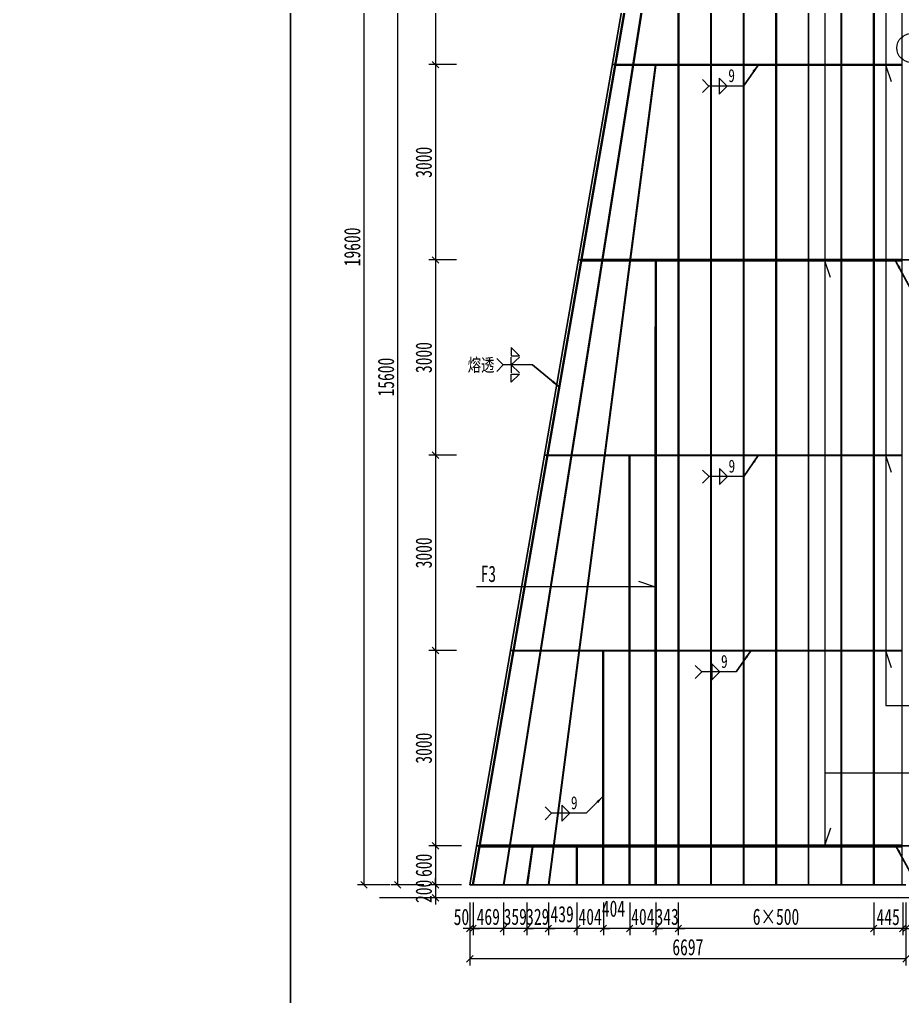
# Model space of a CAD drawing. Header units: millimetres. Extents: x 44597 to 300567, y -113054 to 73044.
# Drawn here: x 213905 to 227461, y -87033 to -72025 of the extents above; entities that cross this region are included whole.
import ezdxf
from ezdxf.enums import TextEntityAlignment as Align

# ---------------------------------------------------------------- set-up
doc = ezdxf.new("R2010")
doc.units = ezdxf.units.MM
doc.linetypes.add('CENTER2', pattern=[28.575, 19.05, -3.175, 3.175, -3.175])
doc.layers.get('Defpoints').update_dxf_attribs({"color": 8})
for name, color, linetype, lineweight in [('Dim', 4, 'Continuous', 15), ('中心线', 2, 'CENTER2', 15), ('文字', 7, 'Continuous', 15), ('细实线', 4, 'Continuous', 15), ('钢板粗线', 1, 'Continuous', 25)]:
    doc.layers.add(name, color=color, linetype=linetype, lineweight=lineweight)
doc.layers.add('Text', color=4, linetype='Continuous')
doc.styles.add('111', font='', dxfattribs={"width": 0.7})
doc.styles.add('BM_Dim', font='', dxfattribs={"width": 0.85})
doc.styles.add('SMEDI', font='', dxfattribs={"width": 0.75})
doc.styles.get("Standard").update_dxf_attribs({"font": ''})
doc.styles.get('111').set_extended_font_data('仿宋_GB2312')
doc.styles.get('BM_Dim').set_extended_font_data('仿宋_GB2312')
doc.styles.get('SMEDI').set_extended_font_data('仿宋_GB2312')
doc.styles.get('Standard').set_extended_font_data('仿宋_GB2312')
doc.dimstyles.new('200', dxfattribs={"dimscale": 0, "dimtxt": 2.5, "dimasz": 1, "dimexe": 1, "dimexo": 1, "dimgap": 0.6, "dimtad": 1, "dimdec": 0, "dimdsep": 46, "dimtxsty": '111', "dimblk": 'OBLIQUE', "dimcen": 0, "dimclrd": 4, "dimclre": 4, "dimclrt": 4, "dimadec": 1, "dimazin": 2, "dimtfac": 1, "dimtdec": 0, "dimtix": 1, "dimtmove": 2, "dimatfit": 3, "dimfxl": 4, "dimfxlon": 1, "dimtolj": 1, "dimlwd": -1, "dimlwe": -1, "dimarcsym": 0})
doc.dimstyles.new('MSteel_1.0_1.0', dxfattribs={"dimtxt": 3, "dimasz": 1.2, "dimexe": 1, "dimexo": 1, "dimgap": 1, "dimtad": 3, "dimtoh": 1, "dimdec": 0, "dimzin": 0, "dimdsep": 46, "dimtxsty": 'Standard', "dimblk": 'ARCHTICK', "dimcen": 0.09, "dimclrd": 3, "dimclre": 3, "dimadec": 0, "dimazin": 0, "dimtfac": 1, "dimtdec": 4, "dimtofl": 0, "dimtmove": 0, "dimatfit": 3, "dimfxl": 1, "dimtolj": 1, "dimtzin": 0, "dimarcsym": 0})

# ---------------------------------------------------------------- blocks, each defined once
blk = doc.blocks.new('_Oblique')
at = {"color": 0, "linetype": 'ByBlock', "lineweight": -2}
blk.add_line((-0.5, -0.5), (0.5, 0.5), dxfattribs=at)
blk = doc.blocks.new('*D2738')
at = {"layer": 'Defpoints', "color": 0, "transparency": 16777216}
for p in [(220713, -69718), (220291, -72718), (220713, -72718)]:
    blk.add_point(p, dxfattribs=at)
at = {"layer": '细实线', "color": 4, "transparency": 16777216}
for p, q in [((220613, -69718), (220191, -69718)), ((220291, -69718), (220291, -72718)), ((220613, -72718), (220191, -72718))]:
    blk.add_line(p, q, dxfattribs=at)
at = {"layer": '细实线', "color": 4, "transparency": 16777216, "xscale": 99.99999999999999, "yscale": 99.99999999999999, "zscale": 99.99999999999999}
for p, rotation in [((220291, -69718), 90), ((220291, -72718), 270)]:
    blk.add_blockref('_Oblique', p, dxfattribs=dict(at, rotation=rotation))
at = {"layer": '细实线', "color": 4, "transparency": 16777216, "insert": (220112, -71218), "char_height": 250, "attachment_point": 5, "rotation": 90, "style": '111'}
blk.add_mtext('\\A1;3000', dxfattribs=at)
blk = doc.blocks.new('*D2739')
at = {"layer": 'Defpoints', "color": 0, "transparency": 16777216}
for p in [(220713, -72718), (220291, -75718), (220713, -75718)]:
    blk.add_point(p, dxfattribs=at)
at = {"layer": '细实线', "color": 4, "transparency": 16777216}
for p, q in [((220613, -72718), (220191, -72718)), ((220291, -72718), (220291, -75718)), ((220613, -75718), (220191, -75718))]:
    blk.add_line(p, q, dxfattribs=at)
at = {"layer": '细实线', "color": 4, "transparency": 16777216, "xscale": 99.99999999999999, "yscale": 99.99999999999999, "zscale": 99.99999999999999}
for p, rotation in [((220291, -72718), 90), ((220291, -75718), 270)]:
    blk.add_blockref('_Oblique', p, dxfattribs=dict(at, rotation=rotation))
at = {"layer": '细实线', "color": 4, "transparency": 16777216, "insert": (220112, -74218), "char_height": 250, "attachment_point": 5, "rotation": 90, "style": '111'}
blk.add_mtext('\\A1;3000', dxfattribs=at)
blk = doc.blocks.new('*D2740')
at = {"layer": 'Defpoints', "color": 0, "transparency": 16777216}
for p in [(220713, -75718), (220291, -78718), (220713, -78718)]:
    blk.add_point(p, dxfattribs=at)
at = {"layer": '细实线', "color": 4, "transparency": 16777216}
for p, q in [((220613, -75718), (220191, -75718)), ((220291, -75718), (220291, -78718)), ((220613, -78718), (220191, -78718))]:
    blk.add_line(p, q, dxfattribs=at)
at = {"layer": '细实线', "color": 4, "transparency": 16777216, "xscale": 99.99999999999999, "yscale": 99.99999999999999, "zscale": 99.99999999999999}
for p, rotation in [((220291, -75718), 90), ((220291, -78718), 270)]:
    blk.add_blockref('_Oblique', p, dxfattribs=dict(at, rotation=rotation))
at = {"layer": '细实线', "color": 4, "transparency": 16777216, "insert": (220112, -77218), "char_height": 250, "attachment_point": 5, "rotation": 90, "style": '111'}
blk.add_mtext('\\A1;3000', dxfattribs=at)
blk = doc.blocks.new('*D2741')
at = {"layer": 'Defpoints', "color": 0, "transparency": 16777216}
for p in [(220713, -78718), (220291, -81718), (220713, -81718)]:
    blk.add_point(p, dxfattribs=at)
at = {"layer": '细实线', "color": 4, "transparency": 16777216}
for p, q in [((220613, -78718), (220191, -78718)), ((220291, -78718), (220291, -81718)), ((220613, -81718), (220191, -81718))]:
    blk.add_line(p, q, dxfattribs=at)
at = {"layer": '细实线', "color": 4, "transparency": 16777216, "xscale": 99.99999999999999, "yscale": 99.99999999999999, "zscale": 99.99999999999999}
for p, rotation in [((220291, -78718), 90), ((220291, -81718), 270)]:
    blk.add_blockref('_Oblique', p, dxfattribs=dict(at, rotation=rotation))
at = {"layer": '细实线', "color": 4, "transparency": 16777216, "insert": (220112, -80218), "char_height": 250, "attachment_point": 5, "rotation": 90, "style": '111'}
blk.add_mtext('\\A1;3000', dxfattribs=at)
blk = doc.blocks.new('*D2742')
at = {"layer": 'Defpoints', "color": 0, "transparency": 16777216}
for p in [(220713, -81718), (220291, -84718), (220713, -84718)]:
    blk.add_point(p, dxfattribs=at)
at = {"layer": '细实线', "color": 4, "transparency": 16777216}
for p, q in [((220613, -81718), (220191, -81718)), ((220291, -81718), (220291, -84718)), ((220613, -84718), (220191, -84718))]:
    blk.add_line(p, q, dxfattribs=at)
at = {"layer": '细实线', "color": 4, "transparency": 16777216, "xscale": 99.99999999999999, "yscale": 99.99999999999999, "zscale": 99.99999999999999}
for p, rotation in [((220291, -81718), 90), ((220291, -84718), 270)]:
    blk.add_blockref('_Oblique', p, dxfattribs=dict(at, rotation=rotation))
at = {"layer": '细实线', "color": 4, "transparency": 16777216, "insert": (220112, -83218), "char_height": 250, "attachment_point": 5, "rotation": 90, "style": '111'}
blk.add_mtext('\\A1;3000', dxfattribs=at)
blk = doc.blocks.new('*D2743')
at = {"layer": 'Defpoints', "color": 0, "transparency": 16777216}
for p in [(220817, -84718), (220291, -85318), (220818, -85318)]:
    blk.add_point(p, dxfattribs=at)
at = {"layer": '细实线', "color": 4, "transparency": 16777216}
for p, q in [((220691, -84718), (220191, -84718)), ((220291, -84718), (220291, -85318)), ((220691, -85318), (220191, -85318))]:
    blk.add_line(p, q, dxfattribs=at)
at = {"layer": '细实线', "color": 4, "transparency": 16777216, "xscale": 99.99999999999999, "yscale": 99.99999999999999, "zscale": 99.99999999999999}
for p, rotation in [((220291, -84718), 90), ((220291, -85318), 270)]:
    blk.add_blockref('_Oblique', p, dxfattribs=dict(at, rotation=rotation))
at = {"layer": '细实线', "color": 4, "transparency": 16777216, "insert": (220112, -85018), "char_height": 250, "attachment_point": 5, "rotation": 90, "style": '111'}
blk.add_mtext('\\A1;600', dxfattribs=at)
blk = doc.blocks.new('*D2744')
at = {"layer": 'Defpoints', "color": 0, "transparency": 16777216}
for p in [(220441, -65718), (219193, -85318), (220441, -85318)]:
    blk.add_point(p, dxfattribs=at)
at = {"layer": '细实线', "color": 4, "transparency": 16777216}
for p, q in [((219593, -65718), (219093, -65718)), ((219193, -65718), (219193, -85318)), ((219593, -85318), (219093, -85318))]:
    blk.add_line(p, q, dxfattribs=at)
at = {"layer": '细实线', "color": 4, "transparency": 16777216, "xscale": 99.99999999999999, "yscale": 99.99999999999999, "zscale": 99.99999999999999}
for p, rotation in [((219193, -65718), 90), ((219193, -85318), 270)]:
    blk.add_blockref('_Oblique', p, dxfattribs=dict(at, rotation=rotation))
at = {"layer": '细实线', "color": 4, "transparency": 16777216, "insert": (219014, -75518), "char_height": 250, "attachment_point": 5, "rotation": 90, "style": '111'}
blk.add_mtext('\\A1;19600', dxfattribs=at)
blk = doc.blocks.new('_ArchTick')
at = {"color": 0, "linetype": 'ByBlock', "const_width": 0.15}
blk.add_lwpolyline([(-0.5, -0.5), (0.5, 0.5)], dxfattribs=at)
blk = doc.blocks.new('角焊缝1')
at = {"layer": 'Dim'}
blk.add_line((-3101.17, 370.22), (-3106.48, 370.22), dxfattribs=at)
blk.add_lwpolyline([(-3107.48, 369.22), (-3106.48, 370.22), (-3107.48, 371.22)], dxfattribs=at)
blk.add_lwpolyline([(-3104.91, 371.45), (-3104.91, 368.99), (-3103.68, 370.22)], close=True, dxfattribs=at)
blk = doc.blocks.new('全融透2')
at = {"layer": 'Dim'}
blk.add_line((0, 0), (-4.48, 0), dxfattribs=at)
for points in [[(-3.23, 2.65), (-3.23, 1.41), (-2, 1.41)], [(-3.23, -2.65), (-3.23, -1.41), (-2, -1.41)]]:
    blk.add_lwpolyline(points, close=True, dxfattribs=at)
for points in [[(-5.48, 1), (-4.48, 0), (-5.48, -1)], [(-2, 1.21), (-3.23, 0), (-3.23, 1.21)], [(-2, -1.21), (-3.23, 0), (-3.23, -1.21)]]:
    blk.add_lwpolyline(points, dxfattribs=at)
at = {"layer": 'Text', "style": 'SMEDI', "width": 0.75}
blk.add_text('熔透', height=2, dxfattribs=at).set_placement((-9.92, 0), align=Align.MIDDLE_LEFT)
blk = doc.blocks.new('*D2763')
at = {"layer": 'Defpoints', "color": 0, "transparency": 16777216}
for p in [(227020, -85292), (227465, -85292), (227020, -85989)]:
    blk.add_point(p, dxfattribs=at)
at = {"layer": '细实线', "color": 4, "transparency": 16777216}
for p, q in [((227020, -85589), (227020, -86089)), ((227465, -85589), (227465, -86089)), ((227465, -85989), (227020, -85989))]:
    blk.add_line(p, q, dxfattribs=at)
at = {"layer": '细实线', "color": 4, "transparency": 16777216, "xscale": 99.99999999999999, "yscale": 99.99999999999999, "zscale": 99.99999999999999, "rotation": 180}
blk.add_blockref('_Oblique', (227020, -85989), dxfattribs=at)
at = {"layer": '细实线', "color": 4, "transparency": 16777216, "xscale": 99.99999999999999, "yscale": 99.99999999999999, "zscale": 99.99999999999999}
blk.add_blockref('_Oblique', (227465, -85989), dxfattribs=at)
at = {"layer": '细实线', "color": 4, "transparency": 16777216, "insert": (227242, -85813), "char_height": 250, "attachment_point": 5, "style": '111'}
blk.add_mtext('\\A1;445', dxfattribs=at)
blk = doc.blocks.new('*D2764')
at = {"layer": 'Defpoints', "color": 0, "transparency": 16777216}
for p in [(224020, -85292), (227020, -85292), (224020, -85989)]:
    blk.add_point(p, dxfattribs=at)
at = {"layer": '细实线', "color": 4, "transparency": 16777216}
for p, q in [((224020, -85589), (224020, -86089)), ((227020, -85589), (227020, -86089)), ((227020, -85989), (224020, -85989))]:
    blk.add_line(p, q, dxfattribs=at)
at = {"layer": '细实线', "color": 4, "transparency": 16777216, "xscale": 99.99999999999999, "yscale": 99.99999999999999, "zscale": 99.99999999999999, "rotation": 180}
blk.add_blockref('_Oblique', (224020, -85989), dxfattribs=at)
at = {"layer": '细实线', "color": 4, "transparency": 16777216, "xscale": 99.99999999999999, "yscale": 99.99999999999999, "zscale": 99.99999999999999}
blk.add_blockref('_Oblique', (227020, -85989), dxfattribs=at)
at = {"layer": '细实线', "color": 4, "transparency": 16777216, "insert": (225520, -85810), "char_height": 250, "attachment_point": 5, "style": '111'}
blk.add_mtext('\\A1;6×500', dxfattribs=at)
blk = doc.blocks.new('*D2765')
at = {"layer": 'Defpoints', "color": 0, "transparency": 16777216}
for p in [(223677, -85287), (224020, -85292), (223677, -85989)]:
    blk.add_point(p, dxfattribs=at)
at = {"layer": '细实线', "color": 4, "transparency": 16777216}
for p, q in [((223677, -85589), (223677, -86089)), ((224020, -85589), (224020, -86089)), ((223677, -85989), (223577, -85989)), ((224020, -85989), (223677, -85989)), ((224020, -85989), (224120, -85989))]:
    blk.add_line(p, q, dxfattribs=at)
at = {"layer": '细实线', "color": 4, "transparency": 16777216, "xscale": 99.99999999999999, "yscale": 99.99999999999999, "zscale": 99.99999999999999}
blk.add_blockref('_Oblique', (223677, -85989), dxfattribs=at)
at = {"layer": '细实线', "color": 4, "transparency": 16777216, "xscale": 99.99999999999999, "yscale": 99.99999999999999, "zscale": 99.99999999999999, "rotation": 180}
blk.add_blockref('_Oblique', (224020, -85989), dxfattribs=at)
at = {"layer": '细实线', "color": 4, "transparency": 16777216, "insert": (223848, -85810), "char_height": 250, "attachment_point": 5, "style": '111'}
blk.add_mtext('\\A1;343', dxfattribs=at)
blk = doc.blocks.new('*D2766')
at = {"layer": 'Defpoints', "color": 0, "transparency": 16777216}
for p in [(220818, -85406), (227515, -85968), (220818, -86456)]:
    blk.add_point(p, dxfattribs=at)
at = {"layer": '细实线', "color": 4, "transparency": 16777216}
for p, q in [((220818, -86056), (220818, -86556)), ((227515, -86068), (227515, -86556)), ((227515, -86456), (220818, -86456))]:
    blk.add_line(p, q, dxfattribs=at)
at = {"layer": '细实线', "color": 4, "transparency": 16777216, "xscale": 99.99999999999999, "yscale": 99.99999999999999, "zscale": 99.99999999999999, "rotation": 180}
blk.add_blockref('_Oblique', (220818, -86456), dxfattribs=at)
at = {"layer": '细实线', "color": 4, "transparency": 16777216, "xscale": 99.99999999999999, "yscale": 99.99999999999999, "zscale": 99.99999999999999}
blk.add_blockref('_Oblique', (227515, -86456), dxfattribs=at)
at = {"layer": '细实线', "color": 4, "transparency": 16777216, "insert": (224166, -86277), "char_height": 250, "attachment_point": 5, "style": '111'}
blk.add_mtext('\\A1;6697', dxfattribs=at)
blk = doc.blocks.new('*D2767')
at = {"layer": 'Defpoints', "color": 0, "transparency": 16777216}
for p in [(227465, -85292), (227515, -85292), (227465, -85989)]:
    blk.add_point(p, dxfattribs=at)
at = {"layer": '细实线', "color": 4, "transparency": 16777216}
for p, q in [((227465, -85589), (227465, -86089)), ((227515, -85589), (227515, -86089)), ((227465, -85989), (227365, -85989)), ((227515, -85989), (227465, -85989)), ((227515, -85989), (227615, -85989))]:
    blk.add_line(p, q, dxfattribs=at)
at = {"layer": '细实线', "color": 4, "transparency": 16777216, "xscale": 99.99999999999999, "yscale": 99.99999999999999, "zscale": 99.99999999999999}
blk.add_blockref('_Oblique', (227465, -85989), dxfattribs=at)
at = {"layer": '细实线', "color": 4, "transparency": 16777216, "xscale": 99.99999999999999, "yscale": 99.99999999999999, "zscale": 99.99999999999999, "rotation": 180}
blk.add_blockref('_Oblique', (227515, -85989), dxfattribs=at)
at = {"layer": '细实线', "color": 4, "transparency": 16777216, "insert": (227673, -85811), "char_height": 250, "attachment_point": 5, "style": '111'}
blk.add_mtext('\\A1;50', dxfattribs=at)
blk = doc.blocks.new('*D2768')
at = {"layer": 'Defpoints', "color": 0, "transparency": 16777216}
for p in [(220818, -85406), (220868, -85406), (220818, -85989)]:
    blk.add_point(p, dxfattribs=at)
at = {"layer": '细实线', "color": 4, "transparency": 16777216}
for p, q in [((220818, -85589), (220818, -86089)), ((220868, -85589), (220868, -86089)), ((220818, -85989), (220718, -85989)), ((220868, -85989), (220818, -85989)), ((220868, -85989), (220968, -85989))]:
    blk.add_line(p, q, dxfattribs=at)
at = {"layer": '细实线', "color": 4, "transparency": 16777216, "xscale": 99.99999999999999, "yscale": 99.99999999999999, "zscale": 99.99999999999999}
blk.add_blockref('_Oblique', (220818, -85989), dxfattribs=at)
at = {"layer": '细实线', "color": 4, "transparency": 16777216, "xscale": 99.99999999999999, "yscale": 99.99999999999999, "zscale": 99.99999999999999, "rotation": 180}
blk.add_blockref('_Oblique', (220868, -85989), dxfattribs=at)
at = {"layer": '细实线', "color": 4, "transparency": 16777216, "insert": (220690, -85812), "char_height": 250, "attachment_point": 5, "style": '111'}
blk.add_mtext('\\A1;50', dxfattribs=at)
blk = doc.blocks.new('*D2769')
at = {"layer": 'Defpoints', "color": 0, "transparency": 16777216}
for p in [(223273, -85292), (223677, -85287), (223273, -85989)]:
    blk.add_point(p, dxfattribs=at)
at = {"layer": '细实线', "color": 4, "transparency": 16777216}
for p, q in [((223273, -85589), (223273, -86089)), ((223677, -85589), (223677, -86089)), ((223273, -85989), (223173, -85989)), ((223677, -85989), (223273, -85989)), ((223677, -85989), (223777, -85989))]:
    blk.add_line(p, q, dxfattribs=at)
at = {"layer": '细实线', "color": 4, "transparency": 16777216, "xscale": 99.99999999999999, "yscale": 99.99999999999999, "zscale": 99.99999999999999}
blk.add_blockref('_Oblique', (223273, -85989), dxfattribs=at)
at = {"layer": '细实线', "color": 4, "transparency": 16777216, "xscale": 99.99999999999999, "yscale": 99.99999999999999, "zscale": 99.99999999999999, "rotation": 180}
blk.add_blockref('_Oblique', (223677, -85989), dxfattribs=at)
at = {"layer": '细实线', "color": 4, "transparency": 16777216, "insert": (223475, -85810), "char_height": 250, "attachment_point": 5, "style": '111'}
blk.add_mtext('\\A1;404', dxfattribs=at)
blk = doc.blocks.new('*D2770')
at = {"layer": 'Defpoints', "color": 0, "transparency": 16777216}
for p in [(222869, -85292), (223273, -85292), (222869, -85989)]:
    blk.add_point(p, dxfattribs=at)
at = {"layer": '细实线', "color": 4, "transparency": 16777216}
for p, q in [((222869, -85589), (222869, -86089)), ((223273, -85589), (223273, -86089)), ((223273, -85989), (222869, -85989))]:
    blk.add_line(p, q, dxfattribs=at)
at = {"layer": '细实线', "color": 4, "transparency": 16777216, "xscale": 99.99999999999999, "yscale": 99.99999999999999, "zscale": 99.99999999999999, "rotation": 180}
blk.add_blockref('_Oblique', (222869, -85989), dxfattribs=at)
at = {"layer": '细实线', "color": 4, "transparency": 16777216, "xscale": 99.99999999999999, "yscale": 99.99999999999999, "zscale": 99.99999999999999}
blk.add_blockref('_Oblique', (223273, -85989), dxfattribs=at)
at = {"layer": '细实线', "color": 4, "transparency": 16777216, "insert": (223024, -85685), "char_height": 250, "attachment_point": 5, "style": '111'}
blk.add_mtext('\\A1;404', dxfattribs=at)
blk = doc.blocks.new('*D2771')
at = {"layer": 'Defpoints', "color": 0, "transparency": 16777216}
for p in [(222464, -85292), (222869, -85292), (222464, -85989)]:
    blk.add_point(p, dxfattribs=at)
at = {"layer": '细实线', "color": 4, "transparency": 16777216}
for p, q in [((222464, -85589), (222464, -86089)), ((222869, -85589), (222869, -86089)), ((222464, -85989), (222364, -85989)), ((222869, -85989), (222464, -85989)), ((222869, -85989), (222969, -85989))]:
    blk.add_line(p, q, dxfattribs=at)
at = {"layer": '细实线', "color": 4, "transparency": 16777216, "xscale": 99.99999999999999, "yscale": 99.99999999999999, "zscale": 99.99999999999999}
blk.add_blockref('_Oblique', (222464, -85989), dxfattribs=at)
at = {"layer": '细实线', "color": 4, "transparency": 16777216, "xscale": 99.99999999999999, "yscale": 99.99999999999999, "zscale": 99.99999999999999, "rotation": 180}
blk.add_blockref('_Oblique', (222869, -85989), dxfattribs=at)
at = {"layer": '细实线', "color": 4, "transparency": 16777216, "insert": (222666, -85810), "char_height": 250, "attachment_point": 5, "style": '111'}
blk.add_mtext('\\A1;404', dxfattribs=at)
blk = doc.blocks.new('*D2772')
at = {"layer": 'Defpoints', "color": 0, "transparency": 16777216}
for p in [(222464, -85292), (222025, -85406), (222025, -85989)]:
    blk.add_point(p, dxfattribs=at)
at = {"layer": '细实线', "color": 4, "transparency": 16777216}
for p, q in [((222025, -85589), (222025, -86089)), ((222464, -85589), (222464, -86089)), ((222464, -85989), (222025, -85989))]:
    blk.add_line(p, q, dxfattribs=at)
at = {"layer": '细实线', "color": 4, "transparency": 16777216, "xscale": 99.99999999999999, "yscale": 99.99999999999999, "zscale": 99.99999999999999, "rotation": 180}
blk.add_blockref('_Oblique', (222025, -85989), dxfattribs=at)
at = {"layer": '细实线', "color": 4, "transparency": 16777216, "xscale": 99.99999999999999, "yscale": 99.99999999999999, "zscale": 99.99999999999999}
blk.add_blockref('_Oblique', (222464, -85989), dxfattribs=at)
at = {"layer": '细实线', "color": 4, "transparency": 16777216, "insert": (222236, -85770), "char_height": 250, "attachment_point": 5, "style": '111'}
blk.add_mtext('\\A1;439', dxfattribs=at)
blk = doc.blocks.new('*D2773')
at = {"layer": 'Defpoints', "color": 0, "transparency": 16777216}
for p in [(221696, -85406), (222025, -85406), (221696, -85989)]:
    blk.add_point(p, dxfattribs=at)
at = {"layer": '细实线', "color": 4, "transparency": 16777216}
for p, q in [((221696, -85589), (221696, -86089)), ((222025, -85589), (222025, -86089)), ((221696, -85989), (221596, -85989)), ((222025, -85989), (221696, -85989)), ((222025, -85989), (222125, -85989))]:
    blk.add_line(p, q, dxfattribs=at)
at = {"layer": '细实线', "color": 4, "transparency": 16777216, "xscale": 99.99999999999999, "yscale": 99.99999999999999, "zscale": 99.99999999999999}
blk.add_blockref('_Oblique', (221696, -85989), dxfattribs=at)
at = {"layer": '细实线', "color": 4, "transparency": 16777216, "xscale": 99.99999999999999, "yscale": 99.99999999999999, "zscale": 99.99999999999999, "rotation": 180}
blk.add_blockref('_Oblique', (222025, -85989), dxfattribs=at)
at = {"layer": '细实线', "color": 4, "transparency": 16777216, "insert": (221861, -85810), "char_height": 250, "attachment_point": 5, "style": '111'}
blk.add_mtext('\\A1;329', dxfattribs=at)
blk = doc.blocks.new('*D2774')
at = {"layer": 'Defpoints', "color": 0, "transparency": 16777216}
for p in [(221337, -85406), (221696, -85406), (221337, -85989)]:
    blk.add_point(p, dxfattribs=at)
at = {"layer": '细实线', "color": 4, "transparency": 16777216}
for p, q in [((221337, -85589), (221337, -86089)), ((221696, -85589), (221696, -86089)), ((221337, -85989), (221237, -85989)), ((221696, -85989), (221337, -85989)), ((221696, -85989), (221796, -85989))]:
    blk.add_line(p, q, dxfattribs=at)
at = {"layer": '细实线', "color": 4, "transparency": 16777216, "xscale": 99.99999999999999, "yscale": 99.99999999999999, "zscale": 99.99999999999999}
blk.add_blockref('_Oblique', (221337, -85989), dxfattribs=at)
at = {"layer": '细实线', "color": 4, "transparency": 16777216, "xscale": 99.99999999999999, "yscale": 99.99999999999999, "zscale": 99.99999999999999, "rotation": 180}
blk.add_blockref('_Oblique', (221696, -85989), dxfattribs=at)
at = {"layer": '细实线', "color": 4, "transparency": 16777216, "insert": (221516, -85810), "char_height": 250, "attachment_point": 5, "style": '111'}
blk.add_mtext('\\A1;359', dxfattribs=at)
blk = doc.blocks.new('*D2775')
at = {"layer": 'Defpoints', "color": 0, "transparency": 16777216}
for p in [(220868, -85406), (221337, -85406), (220868, -85989)]:
    blk.add_point(p, dxfattribs=at)
at = {"layer": '细实线', "color": 4, "transparency": 16777216}
for p, q in [((220868, -85589), (220868, -86089)), ((221337, -85589), (221337, -86089)), ((221337, -85989), (220868, -85989))]:
    blk.add_line(p, q, dxfattribs=at)
at = {"layer": '细实线', "color": 4, "transparency": 16777216, "xscale": 99.99999999999999, "yscale": 99.99999999999999, "zscale": 99.99999999999999, "rotation": 180}
blk.add_blockref('_Oblique', (220868, -85989), dxfattribs=at)
at = {"layer": '细实线', "color": 4, "transparency": 16777216, "xscale": 99.99999999999999, "yscale": 99.99999999999999, "zscale": 99.99999999999999}
blk.add_blockref('_Oblique', (221337, -85989), dxfattribs=at)
at = {"layer": '细实线', "color": 4, "transparency": 16777216, "insert": (221102, -85810), "char_height": 250, "attachment_point": 5, "style": '111'}
blk.add_mtext('\\A1;469', dxfattribs=at)
blk = doc.blocks.new('*D2777')
at = {"layer": 'Defpoints', "color": 0, "transparency": 16777216}
for p in [(219711, -69718), (223525, -69718), (220818, -85318)]:
    blk.add_point(p, dxfattribs=at)
at = {"layer": '细实线', "color": 4, "transparency": 16777216}
for p, q in [((220111, -69718), (219611, -69718)), ((219711, -85318), (219711, -69718)), ((220111, -85318), (219611, -85318))]:
    blk.add_line(p, q, dxfattribs=at)
at = {"layer": '细实线', "color": 4, "transparency": 16777216, "xscale": 99.99999999999999, "yscale": 99.99999999999999, "zscale": 99.99999999999999}
for p, rotation in [((219711, -69718), 90), ((219711, -85318), 270)]:
    blk.add_blockref('_Oblique', p, dxfattribs=dict(at, rotation=rotation))
at = {"layer": '细实线', "color": 4, "transparency": 16777216, "insert": (219532, -77518), "char_height": 250, "attachment_point": 5, "rotation": 90, "style": '111'}
blk.add_mtext('\\A1;15600', dxfattribs=at)
blk = doc.blocks.new('*D2780')
at = {"layer": 'Defpoints', "color": 0, "transparency": 16777216}
for p in [(220818, -85318), (220291, -85518), (220818, -85518)]:
    blk.add_point(p, dxfattribs=at)
at = {"layer": '细实线', "color": 4, "transparency": 16777216}
for p, q in [((220291, -85318), (220291, -85218)), ((220691, -85318), (220191, -85318)), ((220291, -85318), (220291, -85518)), ((220691, -85518), (220191, -85518)), ((220291, -85518), (220291, -85618))]:
    blk.add_line(p, q, dxfattribs=at)
at = {"layer": '细实线', "color": 4, "transparency": 16777216, "xscale": 99.99999999999999, "yscale": 99.99999999999999, "zscale": 99.99999999999999}
for p, rotation in [((220291, -85318), 270), ((220291, -85518), 90)]:
    blk.add_blockref('_Oblique', p, dxfattribs=dict(at, rotation=rotation))
at = {"layer": '细实线', "color": 4, "transparency": 16777216, "insert": (220112, -85418), "char_height": 250, "attachment_point": 5, "rotation": 90, "style": '111'}
blk.add_mtext('\\A1;200', dxfattribs=at)

msp = doc.modelspace()

# ---------------------------------------------------------------- linework, layer by layer
at = {"layer": 'Defpoints'}
for p, q in [((224019.8, -65718.2), (224019.8, -85318.2)), ((224519.8, -65718.2), (224519.8, -85318.2)), ((225019.8, -65718.2), (225019.8, -85318.2)), ((225519.8, -65718.2), (225519.8, -85318.2)), ((226019.8, -65718.2), (226019.8, -85318.2)), ((226519.8, -65718.2), (226519.8, -85318.2)), ((227019.8, -65718.2), (227019.8, -85318.2)), ((223797.3, -69718.2), (221336.7, -85318.2)), ((223671.9, -72718.2), (222025.3, -85318.2)), ((223004.2, -72718.2), (227457.8, -72718.2)), ((222483.6, -75718.2), (237403.6, -75718.2)), ((223676.7, -76746.3), (223676.7, -75718.2)), ((223676.7, -85318.2), (223676.7, -76746.3)), ((221963, -78718.2), (227457.8, -78718.2)), ((223272.6, -85318.2), (223272.6, -78718.2)), ((221442.5, -81718.2), (227457.8, -81718.2)), ((222868.5, -85318.2), (222868.5, -81718.2)), ((220921.9, -84718.2), (237403.6, -84718.2)), ((221783.2, -84718.2), (221695.9, -85318.2)), ((222464.4, -85318.2), (222464.4, -84718.2))]:
    msp.add_line(p, q, dxfattribs=at)
for points in [[(179566.6, -61894.1), (218066.6, -61894.1), (218066.6, -87474.1), (179566.6, -87474.1)], [(218066.6, -61894.1), (256566.6, -61894.1), (256566.6, -87474.1), (218066.6, -87474.1)]]:
    msp.add_lwpolyline(points, close=True, dxfattribs=at)
msp.add_lwpolyline([(220867.8, -85318.2), (223574.8, -69718.2), (223574.8, -65718.2)], dxfattribs=at)
at = {"layer": '中心线', "ltscale": 0.3}
msp.add_line((254163.2, -85518.2), (219429.5, -85518.2), dxfattribs=at)
at = {"layer": '细实线', "ltscale": 4}
for p, q in [((224013.8, -65718.2), (224013.8, -85318.2)), ((224025.8, -65718.2), (224025.8, -85318.2)), ((224513.8, -65718.2), (224513.8, -85318.2)), ((224525.8, -65718.2), (224525.8, -85318.2)), ((225013.8, -65718.2), (225013.8, -85318.2)), ((225025.8, -65718.2), (225025.8, -85318.2)), ((225513.8, -65718.2), (225513.8, -85318.2)), ((225525.8, -65718.2), (225525.8, -85318.2)), ((226013.8, -65718.2), (226013.8, -85318.2)), ((226513.8, -65718.2), (226513.8, -85318.2)), ((226525.8, -65718.2), (226525.8, -85318.2)), ((227013.8, -65718.2), (227013.8, -85318.2)), ((227025.8, -65718.2), (227025.8, -85318.2)), ((223790.3, -69724.2), (221330.7, -85318.2)), ((223802.3, -69724.2), (221342.7, -85318.2)), ((223665.1, -72724.2), (222019.3, -85318.2)), ((223677.1, -72724.2), (222031.3, -85318.2)), ((223060.3, -72724.2), (227457.8, -72724.2)), ((223062.3, -72712.2), (227457.8, -72712.2)), ((223670.7, -76746.3), (223670.7, -75732.2)), ((223682.7, -76746.3), (223682.7, -75732.2)), ((222019.1, -78724.2), (227457.8, -78724.2)), ((222021.2, -78712.2), (227457.8, -78712.2)), ((223266.6, -85318.2), (223266.6, -78724.2)), ((223278.6, -85318.2), (223278.6, -78724.2)), ((221498.5, -81724.2), (227457.8, -81724.2)), ((221500.6, -81712.2), (227457.8, -81712.2)), ((222862.5, -85318.2), (222862.5, -81724.2)), ((222874.5, -85318.2), (222874.5, -81724.2)), ((221775.1, -84732.2), (221689.9, -85318.2)), ((221787.1, -84732.2), (221701.9, -85318.2)), ((222458.4, -85318.2), (222458.4, -84732.2)), ((222470.4, -85318.2), (222470.4, -84732.2))]:
    msp.add_line(p, q, dxfattribs=at)
at = {"layer": '细实线', "color": 2, "ltscale": 4}
for p, q in [((227457.8, -85318.2), (227457.8, -65718.2)), ((222538.3, -75732.2), (227457.8, -75732.2)), ((222543.1, -75704.2), (227457.8, -75704.2)), ((220976.6, -84732.2), (227457.8, -84732.2)), ((220981.4, -84704.2), (227457.8, -84704.2))]:
    msp.add_line(p, q, dxfattribs=at)
at = {"layer": '细实线'}
for p, q in [((226269.5, -66732.2), (226269.5, -84704.2)), ((227204.4, -69724.2), (227204.4, -82564.2)), ((227291.5, -72982), (227204.4, -72724.2)), ((226356.7, -75990), (226269.5, -75732.2)), ((223666.7, -76746.3), (223686.7, -76746.3)), ((227291.5, -78982), (227204.4, -78724.2)), ((223666.7, -80741), (220919.5, -80741)), ((223408.9, -80653.8), (223666.7, -80741)), ((227291.5, -81982), (227204.4, -81724.2)), ((227204.4, -82564.2), (229134.6, -82564.2)), ((226269.5, -83595.1), (229134.6, -83595.1)), ((226356.7, -84446.4), (226269.5, -84704.2))]:
    msp.add_line(p, q, dxfattribs=at)
at = {"layer": '细实线', "color": 3, "ltscale": 4}
for p, q in [((223666.7, -85318.2), (223666.7, -76746.3)), ((223686.7, -85318.2), (223686.7, -76746.3))]:
    msp.add_line(p, q, dxfattribs=at)
at = {"layer": '细实线', "color": 2, "ltscale": 4}
for points in [[(220860.7, -85318.2), (223567.8, -69717.6), (223567.8, -65718.2)], [(220874.9, -85318.2), (223581.8, -69718.8), (223581.8, -65718.2)]]:
    msp.add_lwpolyline(points, dxfattribs=at)
at = {"layer": '细实线'}
msp.add_circle((227595.7, -72462.3), 221.2, dxfattribs=at)
at = {"layer": '钢板粗线'}
msp.add_line((227514.8, -85318.2), (220817.8, -85318.2), dxfattribs=at)
msp.add_lwpolyline([(220817.8, -85318.2), (223524.8, -69718.2), (223524.8, -65718.2)], dxfattribs=at)

# ---------------------------------------------------------------- block references
at = {"layer": '细实线', "color": 8}
for name, p, xscale, yscale, zscale in [('角焊缝1', (535138.4, -110069.4), 100, 100, 100), ('全融透2', (221778.9, -77330.9), 99.99999999999999, 99.99999999999999, 99.99999999999999), ('角焊缝1', (535141.7, -116069.4), 100, 100, 100), ('角焊缝1', (535026.4, -119069.4), 100, 100, 100), ('角焊缝1', (532721.9, -121240.8), 100, 100, 100)]:
    msp.add_blockref(name, p, dxfattribs=dict(at, xscale=xscale, yscale=yscale, zscale=zscale))

# ---------------------------------------------------------------- texts
at = {"layer": 'Text', "style": 'SMEDI', "width": 0.75}
for p in [(224787.1, -72886.1), (224790.5, -78886.1), (224675.2, -81886.1), (222370.6, -84057.6)]:
    msp.add_text('9', height=200, dxfattribs=at).set_placement(p, align=Align.MIDDLE_LEFT)
at = {"layer": '文字', "style": 'BM_Dim', "width": 0.7}
msp.add_text('F3', height=250, dxfattribs=at).set_placement((221103.1, -80740.9), align=Align.BOTTOM_CENTER)

# ---------------------------------------------------------------- dimensions: what is measured, and where the dimension line sits
at = {"layer": '细实线'}
for base, p1, p2, angle, picture, middle in [((219192.9, -85318.2), (220441, -65718.2), (220441, -85318.2), 270, '*D2744', (219014, -75518.2)), ((219711, -69718.2), (220817.8, -85318.2), (223524.8, -69718.2), 90, '*D2777', (219532.1, -77518.2)), ((220291, -72718.2), (220712.8, -69718.2), (220712.8, -72718.2), 270, '*D2738', (220112, -71218.2)), ((220291, -75718.2), (220712.8, -72718.2), (220712.8, -75718.2), 270, '*D2739', (220112, -74218.2)), ((220291, -78718.2), (220712.8, -75718.2), (220712.8, -78718.2), 270, '*D2740', (220112, -77218.2)), ((220291, -81718.2), (220712.8, -78718.2), (220712.8, -81718.2), 270, '*D2741', (220112, -80218.2)), ((220291, -84718.2), (220712.8, -81718.2), (220712.8, -84718.2), 270, '*D2742', (220112, -83218.2)), ((220291, -85318.2), (220817, -84718.2), (220817.8, -85318.2), 270, '*D2743', (220112, -85018.2)), ((220291, -85518.2), (220817.8, -85318.2), (220817.8, -85518.2), 90, '*D2780', (220112, -85418.2))]:
    dim = msp.add_linear_dim(base=base, p1=p1, p2=p2, angle=angle, dimstyle='200', override={"dimscale": 100, "dimblk": 'Oblique'}, dxfattribs=at)
    dim.commit()
    dim.dimension.update_dxf_attribs({"geometry": picture, "text_midpoint": middle})
for base, p1, p2, picture, middle in [((222025.3, -85989), (222464.4, -85291.9), (222025.3, -85406.1), '*D2772', (222236.4, -85769.7)), ((222868.5, -85989), (223272.6, -85291.9), (222868.5, -85291.9), '*D2770', (223024.2, -85685.1)), ((227464.8, -85989), (227514.8, -85291.9), (227464.8, -85291.9), '*D2767', (227672.5, -85811.2)), ((220817.8, -85989), (220867.8, -85406.1), (220817.8, -85406.1), '*D2768', (220690.4, -85812.5))]:
    dim = msp.add_linear_dim(base=base, p1=p1, p2=p2, dimstyle='200', override={"dimscale": 100, "dimblk": 'Oblique'}, dxfattribs=at)
    dim.commit()
    dim.dimension.update_dxf_attribs({"geometry": picture, "text_midpoint": middle, "dimtype": 160})
for base, p1, p2, picture, middle in [((222464.4, -85989), (222868.5, -85291.9), (222464.4, -85291.9), '*D2771', (222666.5, -85810.1)), ((223272.6, -85989), (223676.7, -85287.4), (223272.6, -85291.9), '*D2769', (223474.7, -85810.1)), ((223676.7, -85989), (224019.8, -85291.9), (223676.7, -85287.4), '*D2765', (223848.2, -85810.1)), ((227019.8, -85989), (227464.8, -85291.9), (227019.8, -85291.9), '*D2763', (227242.3, -85812.8)), ((220817.8, -86455.9), (227514.8, -85967.7), (220817.8, -85406.1), '*D2766', (224166.3, -86277)), ((220867.8, -85989), (221336.7, -85406.1), (220867.8, -85406.1), '*D2775', (221102.3, -85810.1)), ((221336.7, -85989), (221695.9, -85406.1), (221336.7, -85406.1), '*D2774', (221516.3, -85810.1)), ((221695.9, -85989), (222025.3, -85406.1), (221695.9, -85406.1), '*D2773', (221860.6, -85810.1))]:
    dim = msp.add_linear_dim(base=base, p1=p1, p2=p2, dimstyle='200', override={"dimscale": 100, "dimblk": 'Oblique'}, dxfattribs=at)
    dim.commit()
    dim.dimension.update_dxf_attribs({"geometry": picture, "text_midpoint": middle})
dim = msp.add_linear_dim(base=(224019.8, -85989), p1=(227019.8, -85291.9), p2=(224019.8, -85291.9), text='6×500', dimstyle='200', override={"dimscale": 100, "dimblk": 'Oblique'}, dxfattribs=at)
dim.commit()
dim.dimension.update_dxf_attribs({"geometry": '*D2764', "text_midpoint": (225519.8, -85810.1)})

# ---------------------------------------------------------------- leaders
at = {"layer": 'Dim'}
for points in [[(225244.3, -72724.2), (225020.9, -73047.1)], [(227356.1, -75732.2), (227657.5, -76288.8)], [(222188.4, -77666.2), (221778.9, -77330.9)], [(225247.7, -78724.2), (225024.2, -79047.1)], [(225132.4, -81724.2), (224908.9, -82047.1)], [(222862.5, -83963.2), (222604.4, -84218.5)], [(227356.1, -84712.2), (227657.5, -85262.6)]]:
    msp.add_leader(points, dimstyle='MSteel_1.0_1.0', override={"dimscale": 100, "dimclrd": 256}, dxfattribs=at)

doc.saveas('drawing.dxf')
